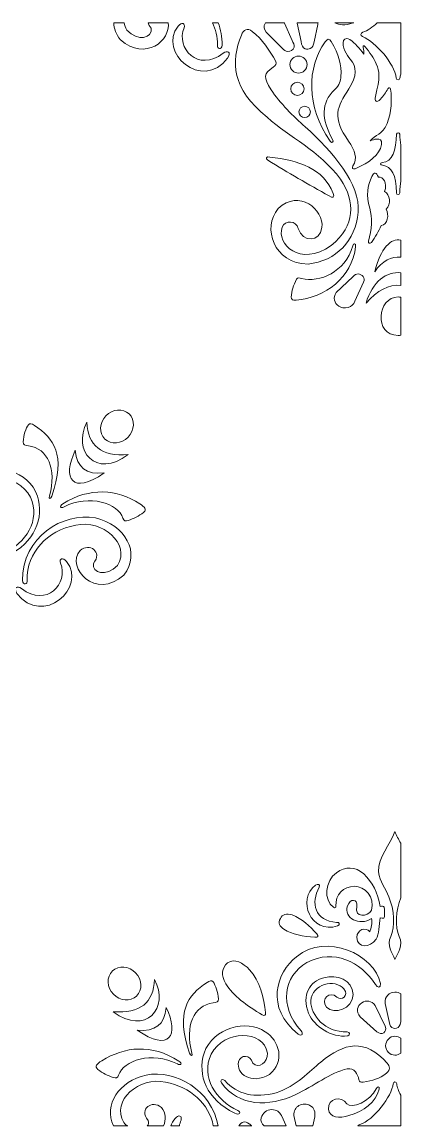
# Model space of a CAD drawing. Header units: centimetres. Extents: x -28.9 to 29, y -13.3 to 13.3.
# Drawn here: x 19.74 to 28.95, y -13.3 to 13.31 of the extents above; entities that cross this region are included whole.
import ezdxf

# ---------------------------------------------------------------- set-up
doc = ezdxf.new("R2010")
doc.units = ezdxf.units.CM
doc.header["$MEASUREMENT"] = 0
doc.layers.add('layer 1', color=7, linetype='Continuous')

msp = doc.modelspace()

# ---------------------------------------------------------------- linework, layer by layer
at = {"layer": 'layer 1', "color": 177, "lineweight": 9}
for centre, major_axis, ratio in [((26.41112, 12.28905), (0, 0.2061), 0.99995148), ((26.38303, 11.70417), (0, 0.1603), 0.99993762), ((26.55915, 11.14704), (0, 0.1374), 0.99992722)]:
    msp.add_ellipse(centre, major_axis=major_axis, ratio=ratio, dxfattribs=at)
for points, knots in [([(23.65277, 13.17773), (23.68645, 13.29102), (23.59329, 13.31401), (23.50768, 13.21709), (23.50768, 13.21709), (22.99601, 12.58684), (24.08892, 11.63202), (24.7017, 12.44565), (24.7017, 12.44565), (24.79304, 12.60149), (24.69468, 12.63821), (24.59191, 12.56175), (24.59191, 12.56175), (23.99057, 12.09852), (23.44101, 12.6819), (23.65277, 13.17773)], [0, 0, 0, 0, 0.2, 0.2, 0.2, 0.2, 0.4, 0.4, 0.4, 0.4, 0.6, 0.6, 0.6, 0.6, 1, 1, 1, 1]), ([(23.26469, 13.29933), (23.34082, 12.87811), (22.71449, 12.35555), (22.12041, 12.88907), (22.12041, 12.88907), (22.00049, 13.01676), (21.9646, 13.16068), (21.95232, 13.29933), (21.95232, 13.29933), (21.95232, 13.29933), (22.2018, 13.29933), (22.2018, 13.29933), (22.2018, 13.29933), (22.21347, 13.23931), (22.23659, 13.17904), (22.2727, 13.11971), (22.2727, 13.11971), (22.52636, 12.83103), (22.89764, 12.92654), (22.85675, 13.16789), (22.85675, 13.16789), (22.8194, 13.21387), (22.79307, 13.25816), (22.78229, 13.29933), (22.78229, 13.29933), (22.78229, 13.29933), (23.26469, 13.29933), (23.26469, 13.29933)], [0, 0, 0, 0, 0.125, 0.125, 0.125, 0.125, 0.25, 0.25, 0.25, 0.25, 0.375, 0.375, 0.375, 0.375, 0.5, 0.5, 0.5, 0.5, 0.625, 0.625, 0.625, 0.625, 0.75, 0.75, 0.75, 0.75, 1, 1, 1, 1]), ([(24.33767, 13.29933), (24.4096, 13.13681), (24.45872, 12.95646), (24.45561, 12.76405), (24.45561, 12.76405), (24.43804, 12.66156), (24.55878, 12.63004), (24.56839, 12.75462), (24.56839, 12.75462), (24.56962, 12.95234), (24.53553, 13.13467), (24.47407, 13.29933), (24.47407, 13.29933), (24.47407, 13.29933), (24.33767, 13.29933), (24.33767, 13.29933)], [0, 0, 0, 0, 0.2, 0.2, 0.2, 0.2, 0.4, 0.4, 0.4, 0.4, 0.6, 0.6, 0.6, 0.6, 1, 1, 1, 1]), ([(25.80161, 12.22916), (25.85733, 12.27232), (25.89261, 12.30327), (25.86631, 12.36103), (25.86631, 12.36103), (25.709, 12.64528), (25.54182, 12.88952), (25.29555, 13.08979), (25.29555, 13.08979), (25.18382, 13.18038), (25.07796, 13.12405), (25.03484, 13.00148), (25.03484, 13.00148), (24.77018, 12.34496), (24.79836, 11.71683), (25.65246, 11.01743), (25.65246, 11.01743), (26.20515, 10.52788), (26.89603, 10.22657), (27.4252, 9.52531), (27.4252, 9.52531), (27.78679, 8.97393), (27.78821, 8.40911), (27.19834, 7.92563), (27.19834, 7.92563), (26.43767, 7.40155), (25.87801, 7.95968), (26.01415, 8.37095), (26.01415, 8.37095), (26.09209, 8.5454), (26.35267, 8.53445), (26.40317, 8.33926), (26.40317, 8.33926), (26.5135, 7.98419), (26.93215, 8.00702), (26.9739, 8.3597), (26.9739, 8.3597), (27.03449, 8.79299), (26.41578, 9.3029), (25.92215, 8.81616), (25.92215, 8.81616), (25.52491, 8.36243), (25.8077, 7.49006), (26.64256, 7.47936), (26.64256, 7.47936), (27.32119, 7.55241), (27.78628, 8.04342), (27.85161, 8.7293), (27.85161, 8.7293), (27.90429, 9.4063), (27.23993, 10.18944), (26.57293, 10.78813), (26.57293, 10.78813), (26.2854, 11.04022), (25.96752, 11.35928), (25.74735, 11.68232), (25.74735, 11.68232), (25.55825, 11.98269), (25.56394, 12.06525), (25.80161, 12.22916)], [0, 0, 0, 0, 0.0625, 0.0625, 0.0625, 0.0625, 0.125, 0.125, 0.125, 0.125, 0.1875, 0.1875, 0.1875, 0.1875, 0.25, 0.25, 0.25, 0.25, 0.3125, 0.3125, 0.3125, 0.3125, 0.375, 0.375, 0.375, 0.375, 0.4375, 0.4375, 0.4375, 0.4375, 0.5, 0.5, 0.5, 0.5, 0.5625, 0.5625, 0.5625, 0.5625, 0.625, 0.625, 0.625, 0.625, 0.6875, 0.6875, 0.6875, 0.6875, 0.75, 0.75, 0.75, 0.75, 0.8125, 0.8125, 0.8125, 0.8125, 0.875, 0.875, 0.875, 0.875, 1, 1, 1, 1]), ([(26.06611, 13.29933), (26.06817, 13.2956), (26.0702, 13.2918), (26.07218, 13.28794), (26.07218, 13.28794), (26.07218, 13.28794), (26.25889, 12.87152), (26.25889, 12.87152), (26.25889, 12.87152), (26.27966, 12.81922), (26.32097, 12.76262), (26.30202, 12.70818), (26.30202, 12.70818), (26.27702, 12.64062), (26.22506, 12.60093), (26.14909, 12.60584), (26.14909, 12.60584), (26.09909, 12.60845), (26.05832, 12.6456), (26.01532, 12.68574), (26.01532, 12.68574), (26.01532, 12.68574), (25.67025, 13.02816), (25.67025, 13.02816), (25.67025, 13.02816), (25.60714, 13.0895), (25.56303, 13.15215), (25.58398, 13.23086), (25.58398, 13.23086), (25.592, 13.25551), (25.60246, 13.27845), (25.61516, 13.29933), (25.61516, 13.29933), (25.61516, 13.29933), (26.06611, 13.29933), (26.06611, 13.29933)], [0, 0, 0, 0, 0.1, 0.1, 0.1, 0.1, 0.2, 0.2, 0.2, 0.2, 0.3, 0.3, 0.3, 0.3, 0.4, 0.4, 0.4, 0.4, 0.5, 0.5, 0.5, 0.5, 0.6, 0.6, 0.6, 0.6, 0.7, 0.7, 0.7, 0.7, 0.8, 0.8, 0.8, 0.8, 1, 1, 1, 1]), ([(26.88264, 13.29933), (26.88153, 13.28607), (26.87955, 13.27264), (26.87676, 13.25911), (26.87676, 13.25911), (26.87676, 13.25911), (26.78525, 12.8375), (26.78525, 12.8375), (26.78525, 12.8375), (26.77293, 12.75197), (26.74459, 12.69589), (26.69566, 12.6759), (26.69566, 12.6759), (26.6546, 12.66026), (26.61335, 12.65525), (26.56989, 12.67027), (26.56989, 12.67027), (26.51248, 12.69261), (26.48732, 12.747), (26.47236, 12.84769), (26.47236, 12.84769), (26.47236, 12.84769), (26.37495, 13.28655), (26.37495, 13.28655), (26.37495, 13.28655), (26.37469, 13.29086), (26.3745, 13.29512), (26.37439, 13.29933), (26.37439, 13.29933), (26.37439, 13.29933), (26.88264, 13.29933), (26.88264, 13.29933)], [0, 0, 0, 0, 0.11111111, 0.11111111, 0.11111111, 0.11111111, 0.22222222, 0.22222222, 0.22222222, 0.22222222, 0.33333333, 0.33333333, 0.33333333, 0.33333333, 0.44444444, 0.44444444, 0.44444444, 0.44444444, 0.55555556, 0.55555556, 0.55555556, 0.55555556, 0.66666667, 0.66666667, 0.66666667, 0.66666667, 0.77777778, 0.77777778, 0.77777778, 0.77777778, 1, 1, 1, 1]), ([(27.74443, 13.29933), (27.73103, 13.29492), (27.71753, 13.29065), (27.70395, 13.28655), (27.70395, 13.28655), (27.54668, 13.23571), (27.38396, 13.2325), (27.28883, 13.29932), (27.28883, 13.29932), (27.28883, 13.29932), (27.74443, 13.29933), (27.74443, 13.29933)], [0, 0, 0, 0, 0.25, 0.25, 0.25, 0.25, 0.5, 0.5, 0.5, 0.5, 1, 1, 1, 1]), ([(28.87714, 12.05468), (28.86833, 12.02414), (28.86186, 11.99436), (28.85794, 11.96546), (28.85794, 11.96546), (28.84827, 11.90551), (28.77771, 11.90551), (28.76804, 11.96546), (28.76804, 11.96546), (28.71973, 12.32149), (28.27994, 12.82245), (27.95292, 12.96716), (27.95292, 12.96716), (27.89672, 12.98586), (27.8998, 13.04884), (27.96223, 13.06949), (27.96223, 13.06949), (28.07547, 13.10462), (28.19699, 13.18997), (28.31061, 13.29932), (28.31061, 13.29932), (28.31061, 13.29932), (28.87714, 13.29935), (28.87714, 13.29935), (28.87714, 13.29935), (28.87714, 13.29935), (28.87714, 12.05468), (28.87714, 12.05468)], [0, 0, 0, 0, 0.125, 0.125, 0.125, 0.125, 0.25, 0.25, 0.25, 0.25, 0.375, 0.375, 0.375, 0.375, 0.5, 0.5, 0.5, 0.5, 0.625, 0.625, 0.625, 0.625, 0.75, 0.75, 0.75, 0.75, 1, 1, 1, 1]), ([(27.20215, 12.84746), (27.14841, 12.92522), (27.10333, 12.91014), (27.05317, 12.83962), (27.05317, 12.83962), (26.61313, 12.22323), (26.58978, 11.27905), (27.17209, 10.44225), (27.17209, 10.44225), (27.21706, 10.38026), (27.26931, 10.41767), (27.23287, 10.48358), (27.23287, 10.48358), (26.96387, 10.98013), (26.94056, 11.3596), (27.28447, 11.687), (27.28447, 11.687), (27.40293, 11.79092), (27.42303, 11.9128), (27.43493, 11.99883), (27.43493, 11.99883), (27.45665, 12.28378), (27.37906, 12.53368), (27.20215, 12.84746)], [0, 0, 0, 0, 0.14285714, 0.14285714, 0.14285714, 0.14285714, 0.28571429, 0.28571429, 0.28571429, 0.28571429, 0.42857143, 0.42857143, 0.42857143, 0.42857143, 0.57142857, 0.57142857, 0.57142857, 0.57142857, 0.71428571, 0.71428571, 0.71428571, 0.71428571, 1, 1, 1, 1]), ([(27.65245, 12.89103), (27.78736, 12.79245), (27.87757, 12.69608), (27.9862, 12.53956), (27.9862, 12.53956), (27.98961, 12.58901), (27.98017, 12.65379), (27.96989, 12.7042), (27.96989, 12.7042), (27.95761, 12.74868), (27.98278, 12.7594), (28.01923, 12.71585), (28.01923, 12.71585), (28.12415, 12.58354), (28.222, 12.45588), (28.28567, 12.30504), (28.28567, 12.30504), (28.36949, 12.11428), (28.38058, 11.9809), (28.26442, 11.5218), (28.26442, 11.5218), (28.23374, 11.407), (28.29844, 11.3561), (28.38707, 11.4545), (28.38707, 11.4545), (28.46427, 11.53494), (28.51285, 11.61597), (28.56871, 11.70705), (28.56871, 11.70705), (28.59306, 11.74565), (28.6252, 11.73811), (28.63092, 11.69533), (28.63092, 11.69533), (28.66751, 11.44186), (28.65052, 11.14921), (28.54859, 10.86552), (28.54859, 10.86552), (28.42567, 10.58537), (28.26492, 10.60432), (28.13868, 10.45012), (28.13868, 10.45012), (28.19023, 10.47081), (28.24177, 10.48708), (28.29333, 10.49464), (28.29333, 10.49464), (28.37162, 10.50348), (28.43265, 10.47097), (28.41513, 10.3655), (28.41513, 10.3655), (28.36249, 10.09753), (28.12523, 9.93583), (27.78087, 9.77805), (27.78087, 9.77805), (27.71057, 9.75748), (27.69161, 9.78734), (27.72401, 9.84694), (27.72401, 9.84694), (27.84539, 10.02533), (27.76648, 10.22467), (27.61999, 10.44032), (27.61999, 10.44032), (27.2029, 11.01933), (27.3427, 11.26648), (27.62414, 11.7052), (27.62414, 11.7052), (27.82823, 12.02176), (27.81906, 12.23374), (27.66057, 12.41671), (27.66057, 12.41671), (27.58083, 12.51275), (27.43544, 12.72115), (27.49883, 12.86938), (27.49883, 12.86938), (27.52814, 12.92889), (27.59268, 12.93121), (27.65245, 12.89103)], [0, 0, 0, 0, 0.05, 0.05, 0.05, 0.05, 0.1, 0.1, 0.1, 0.1, 0.15, 0.15, 0.15, 0.15, 0.2, 0.2, 0.2, 0.2, 0.25, 0.25, 0.25, 0.25, 0.3, 0.3, 0.3, 0.3, 0.35, 0.35, 0.35, 0.35, 0.4, 0.4, 0.4, 0.4, 0.45, 0.45, 0.45, 0.45, 0.5, 0.5, 0.5, 0.5, 0.55, 0.55, 0.55, 0.55, 0.6, 0.6, 0.6, 0.6, 0.65, 0.65, 0.65, 0.65, 0.7, 0.7, 0.7, 0.7, 0.75, 0.75, 0.75, 0.75, 0.8, 0.8, 0.8, 0.8, 0.85, 0.85, 0.85, 0.85, 0.9, 0.9, 0.9, 0.9, 1, 1, 1, 1]), ([(28.87717, 9.4805), (28.8634, 9.4007), (28.85586, 9.3073), (28.85389, 9.19923), (28.85389, 9.19923), (28.85172, 9.13773), (28.77427, 9.13773), (28.7721, 9.19923), (28.7721, 9.19923), (28.76411, 9.63468), (28.66598, 9.83165), (28.43285, 9.86277), (28.43285, 9.86277), (28.37832, 9.8623), (28.37347, 9.92661), (28.43201, 9.92599), (28.43201, 9.92599), (28.68471, 9.93968), (28.75681, 10.22663), (28.77329, 10.61026), (28.77329, 10.61026), (28.78097, 10.65696), (28.84501, 10.65695), (28.8527, 10.61026), (28.8527, 10.61026), (28.85678, 10.51497), (28.86427, 10.4257), (28.87714, 10.34505), (28.87714, 10.34505), (28.87714, 10.34505), (28.87717, 9.4805), (28.87717, 9.4805)], [0, 0, 0, 0, 0.11111111, 0.11111111, 0.11111111, 0.11111111, 0.22222222, 0.22222222, 0.22222222, 0.22222222, 0.33333333, 0.33333333, 0.33333333, 0.33333333, 0.44444444, 0.44444444, 0.44444444, 0.44444444, 0.55555556, 0.55555556, 0.55555556, 0.55555556, 0.66666667, 0.66666667, 0.66666667, 0.66666667, 0.77777778, 0.77777778, 0.77777778, 0.77777778, 1, 1, 1, 1]), ([(27.1507, 9.12193), (27.23296, 9.0738), (27.28965, 9.07768), (27.24919, 9.18182), (27.24919, 9.18182), (27.01799, 9.78056), (26.40794, 9.98415), (25.71926, 10.06047), (25.71926, 10.06047), (25.63546, 10.0803), (25.60163, 10.02174), (25.67221, 9.98371), (25.67221, 9.98371), (26.15635, 9.68479), (26.65089, 9.39981), (27.1507, 9.12193)], [0, 0, 0, 0, 0.2, 0.2, 0.2, 0.2, 0.4, 0.4, 0.4, 0.4, 0.6, 0.6, 0.6, 0.6, 1, 1, 1, 1]), ([(28.33622, 9.5734), (28.45776, 9.59767), (28.55693, 9.43402), (28.48767, 9.22999), (28.48767, 9.22999), (28.61985, 9.15259), (28.65286, 8.92431), (28.52297, 8.80097), (28.52297, 8.80097), (28.60212, 8.67987), (28.56033, 8.42165), (28.40547, 8.40617), (28.40547, 8.40617), (28.33845, 8.26632), (28.26753, 8.12812), (28.16902, 8.00143), (28.16902, 8.00143), (28.13218, 7.95662), (28.08452, 7.98624), (28.09765, 8.02931), (28.09765, 8.02931), (28.18453, 8.31554), (28.19115, 8.60016), (28.12735, 8.82898), (28.12735, 8.82898), (28.03117, 9.13046), (28.0801, 9.38109), (28.18297, 9.59168), (28.18297, 9.59168), (28.23847, 9.70491), (28.28693, 9.70023), (28.33622, 9.5734)], [0, 0, 0, 0, 0.11111111, 0.11111111, 0.11111111, 0.11111111, 0.22222222, 0.22222222, 0.22222222, 0.22222222, 0.33333333, 0.33333333, 0.33333333, 0.33333333, 0.44444444, 0.44444444, 0.44444444, 0.44444444, 0.55555556, 0.55555556, 0.55555556, 0.55555556, 0.66666667, 0.66666667, 0.66666667, 0.66666667, 0.77777778, 0.77777778, 0.77777778, 0.77777778, 1, 1, 1, 1]), ([(27.78825, 7.90573), (27.79562, 7.98378), (27.735, 7.98525), (27.71768, 7.91849), (27.71768, 7.91849), (27.53826, 7.28135), (26.91748, 7.02651), (26.48457, 7.13195), (26.48457, 7.13195), (26.44011, 7.14536), (26.39283, 7.1597), (26.36153, 7.11181), (26.36153, 7.11181), (26.28735, 6.96963), (26.24226, 6.83858), (26.23605, 6.68327), (26.23605, 6.68327), (26.23768, 6.627), (26.26546, 6.5929), (26.35075, 6.6075), (26.35075, 6.6075), (27.05535, 6.6788), (27.70115, 7.14234), (27.78825, 7.90573)], [0, 0, 0, 0, 0.14285714, 0.14285714, 0.14285714, 0.14285714, 0.28571429, 0.28571429, 0.28571429, 0.28571429, 0.42857143, 0.42857143, 0.42857143, 0.42857143, 0.57142857, 0.57142857, 0.57142857, 0.57142857, 0.71428571, 0.71428571, 0.71428571, 0.71428571, 1, 1, 1, 1]), ([(28.87718, 7.64471), (28.65555, 7.67246), (28.42895, 7.55625), (28.24889, 7.29608), (28.24889, 7.29608), (28.3925, 7.86036), (28.63999, 8.1146), (28.87718, 8.05881), (28.87718, 8.05881), (28.87718, 8.05881), (28.87718, 7.64471), (28.87718, 7.64471)], [0, 0, 0, 0, 0.25, 0.25, 0.25, 0.25, 0.5, 0.5, 0.5, 0.5, 1, 1, 1, 1]), ([(27.97817, 7.04037), (28.00202, 7.10123), (27.99823, 7.13652), (27.96931, 7.1797), (27.96931, 7.1797), (27.93764, 7.2153), (27.89897, 7.23837), (27.849, 7.24119), (27.849, 7.24119), (27.80687, 7.23957), (27.77094, 7.22394), (27.72206, 7.17215), (27.72206, 7.17215), (27.72206, 7.17215), (27.31643, 6.79121), (27.31643, 6.79121), (27.31643, 6.79121), (27.27477, 6.73118), (27.26605, 6.67067), (27.2778, 6.60668), (27.2778, 6.60668), (27.30239, 6.50766), (27.42663, 6.38923), (27.60495, 6.43156), (27.60495, 6.43156), (27.68854, 6.45619), (27.74261, 6.50612), (27.77159, 6.58157), (27.77159, 6.58157), (27.77159, 6.58157), (27.97817, 7.04037), (27.97817, 7.04037)], [0, 0, 0, 0, 0.11111111, 0.11111111, 0.11111111, 0.11111111, 0.22222222, 0.22222222, 0.22222222, 0.22222222, 0.33333333, 0.33333333, 0.33333333, 0.33333333, 0.44444444, 0.44444444, 0.44444444, 0.44444444, 0.55555556, 0.55555556, 0.55555556, 0.55555556, 0.66666667, 0.66666667, 0.66666667, 0.66666667, 0.77777778, 0.77777778, 0.77777778, 0.77777778, 1, 1, 1, 1]), ([(28.87718, 6.9667), (28.87718, 6.9667), (28.87718, 7.27134), (28.87718, 7.27134), (28.87718, 7.27134), (28.53988, 7.30693), (28.18888, 7.06157), (28.04037, 6.53525), (28.04037, 6.53525), (28.30305, 6.84817), (28.59116, 6.99199), (28.87718, 6.9667)], [0, 0, 0, 0, 0.25, 0.25, 0.25, 0.25, 0.5, 0.5, 0.5, 0.5, 1, 1, 1, 1]), ([(28.87718, 5.76325), (28.85676, 5.76074), (28.83535, 5.75944), (28.81298, 5.75942), (28.81298, 5.75942), (28.2104, 5.75996), (28.31757, 6.68737), (28.813, 6.68584), (28.813, 6.68584), (28.83518, 6.68632), (28.85656, 6.68489), (28.87715, 6.68175), (28.87715, 6.68175), (28.87715, 6.68175), (28.87718, 5.76325), (28.87718, 5.76325)], [0, 0, 0, 0, 0.2, 0.2, 0.2, 0.2, 0.4, 0.4, 0.4, 0.4, 0.6, 0.6, 0.6, 0.6, 1, 1, 1, 1]), ([(22.32256, 3.86678), (22.17469, 4.00871), (21.92485, 3.98836), (21.76453, 3.82131), (21.76453, 3.82131), (21.60421, 3.65427), (21.59412, 3.4038), (21.74199, 3.26186), (21.74199, 3.26186), (21.88986, 3.11993), (22.1397, 3.14029), (22.30002, 3.30734), (22.30002, 3.30734), (22.46035, 3.47438), (22.47044, 3.72485), (22.32256, 3.86678)], [0, 0, 0, 0, 0.2, 0.2, 0.2, 0.2, 0.4, 0.4, 0.4, 0.4, 0.6, 0.6, 0.6, 0.6, 1, 1, 1, 1]), ([(19.89586, 3.0972), (19.81278, 3.11206), (19.76381, 3.11374), (19.76842, 3.19757), (19.76842, 3.19757), (19.78077, 3.34367), (19.82963, 3.52538), (19.89586, 3.60494), (19.89586, 3.60494), (19.92451, 3.64405), (19.98152, 3.63205), (20.03994, 3.59041), (20.03994, 3.59041), (20.51433, 3.27896), (20.79976, 2.88689), (20.46296, 1.88432), (20.46296, 1.88432), (20.43793, 1.81976), (20.3799, 1.80259), (20.405, 1.88818), (20.405, 1.88818), (20.57853, 2.54029), (20.36865, 3.03345), (19.89586, 3.0972)], [0, 0, 0, 0, 0.14285714, 0.14285714, 0.14285714, 0.14285714, 0.28571429, 0.28571429, 0.28571429, 0.28571429, 0.42857143, 0.42857143, 0.42857143, 0.42857143, 0.57142857, 0.57142857, 0.57142857, 0.57142857, 0.71428571, 0.71428571, 0.71428571, 0.71428571, 1, 1, 1, 1]), ([(21.30729, 3.66417), (20.94492, 2.98017), (21.51609, 2.29408), (22.30518, 2.8845), (22.30518, 2.8845), (21.65204, 2.83443), (21.32985, 3.10527), (21.30729, 3.66417)], [0, 0, 0, 0, 0.33333333, 0.33333333, 0.33333333, 0.33333333, 1, 1, 1, 1]), ([(21.0249, 2.98883), (20.70588, 2.3162), (20.94853, 1.89935), (21.72336, 2.44303), (21.72336, 2.44303), (21.29764, 2.39451), (21.06089, 2.57064), (21.0249, 2.98883)], [0, 0, 0, 0, 0.33333333, 0.33333333, 0.33333333, 0.33333333, 1, 1, 1, 1]), ([(18.93801, 1.64242), (18.99355, 1.86266), (19.23792, 1.85089), (19.27908, 1.6777), (19.27908, 1.6777), (19.35064, 1.38792), (18.97755, 1.11415), (18.53422, 1.3719), (18.53422, 1.3719), (18.14355, 1.68416), (18.30239, 2.19644), (18.63615, 2.40299), (18.63615, 2.40299), (19.09162, 2.70322), (19.89513, 2.50523), (20.11411, 1.88549), (20.11411, 1.88549), (20.27625, 1.35248), (20.05545, 0.77511), (19.37335, 0.43553), (19.37335, 0.43553), (19.25242, 0.37518), (19.21422, 0.46574), (19.29592, 0.50146), (19.29592, 0.50146), (19.83119, 0.75012), (20.19658, 1.30444), (19.94554, 1.85804), (19.94554, 1.85804), (19.63028, 2.46036), (18.67696, 2.45743), (18.58518, 1.88745), (18.58518, 1.88745), (18.56558, 1.64763), (18.8008, 1.50715), (18.93801, 1.64242)], [0, 0, 0, 0, 0.1, 0.1, 0.1, 0.1, 0.2, 0.2, 0.2, 0.2, 0.3, 0.3, 0.3, 0.3, 0.4, 0.4, 0.4, 0.4, 0.5, 0.5, 0.5, 0.5, 0.6, 0.6, 0.6, 0.6, 0.7, 0.7, 0.7, 0.7, 0.8, 0.8, 0.8, 0.8, 1, 1, 1, 1]), ([(22.30351, 1.29848), (22.23546, 1.27643), (22.19629, 1.28699), (22.17608, 1.35161), (22.17608, 1.35161), (22.06592, 1.71019), (21.36479, 1.94163), (20.75607, 1.62638), (20.75607, 1.62638), (20.66993, 1.58224), (20.62839, 1.63721), (20.72325, 1.69543), (20.72325, 1.69543), (21.37886, 2.11445), (22.0272, 2.04595), (22.58215, 1.70177), (22.58215, 1.70177), (22.70051, 1.61815), (22.76405, 1.57502), (22.67411, 1.48952), (22.67411, 1.48952), (22.55864, 1.40417), (22.43462, 1.3418), (22.30351, 1.29848)], [0, 0, 0, 0, 0.14285714, 0.14285714, 0.14285714, 0.14285714, 0.28571429, 0.28571429, 0.28571429, 0.28571429, 0.42857143, 0.42857143, 0.42857143, 0.42857143, 0.57142857, 0.57142857, 0.57142857, 0.57142857, 0.71428571, 0.71428571, 0.71428571, 0.71428571, 1, 1, 1, 1]), ([(21.46436, 0.26136), (21.69573, 0.54605), (21.36308, 0.76646), (21.14282, 0.57427), (21.14282, 0.57427), (20.78857, 0.15542), (21.51607, -0.63232), (22.20071, -0.01746), (22.20071, -0.01746), (22.61699, 0.51923), (22.22825, 1.19317), (21.51282, 1.35752), (21.51282, 1.35752), (20.72616, 1.5075), (19.74613, 0.89263), (19.75273, -0.15191), (19.75273, -0.15191), (19.76233, -0.27649), (19.88308, -0.24498), (19.86551, -0.14248), (19.86551, -0.14248), (19.85464, 0.52724), (20.33731, 1.05084), (21.04255, 1.18479), (21.04255, 1.18479), (21.67418, 1.33187), (22.36685, 0.73632), (22.04842, 0.21318), (22.04842, 0.21318), (21.77302, -0.06955), (21.42347, 0.02002), (21.46436, 0.26136)], [0, 0, 0, 0, 0.11111111, 0.11111111, 0.11111111, 0.11111111, 0.22222222, 0.22222222, 0.22222222, 0.22222222, 0.33333333, 0.33333333, 0.33333333, 0.33333333, 0.44444444, 0.44444444, 0.44444444, 0.44444444, 0.55555556, 0.55555556, 0.55555556, 0.55555556, 0.66666667, 0.66666667, 0.66666667, 0.66666667, 0.77777778, 0.77777778, 0.77777778, 0.77777778, 1, 1, 1, 1]), ([(20.66835, 0.2712), (20.63467, 0.38449), (20.72783, 0.40748), (20.81344, 0.31056), (20.81344, 0.31056), (21.32511, -0.31969), (20.2322, -1.2745), (19.61941, -0.46088), (19.61941, -0.46088), (19.52807, -0.30504), (19.62644, -0.26832), (19.72921, -0.34478), (19.72921, -0.34478), (20.33055, -0.80801), (20.88011, -0.22463), (20.66835, 0.2712)], [0, 0, 0, 0, 0.2, 0.2, 0.2, 0.2, 0.4, 0.4, 0.4, 0.4, 0.6, 0.6, 0.6, 0.6, 1, 1, 1, 1]), ([(28.87717, -7.79877), (28.75157, -8.09723), (28.73796, -8.5053), (28.83525, -8.73286), (28.83525, -8.73286), (28.95354, -8.94778), (28.79975, -9.11697), (28.73738, -9.28758), (28.73738, -9.28758), (28.67501, -9.11697), (28.52122, -8.94778), (28.63951, -8.73286), (28.63951, -8.73286), (28.73901, -8.50012), (28.7225, -8.07857), (28.58883, -7.77857), (28.58883, -7.77857), (28.51776, -7.5669), (28.36236, -7.41526), (28.33736, -7.17211), (28.33736, -7.17211), (28.33025, -6.81033), (28.61575, -6.52872), (28.73738, -6.20332), (28.73738, -6.20332), (28.7735, -6.29997), (28.82409, -6.39278), (28.87717, -6.48495), (28.87717, -6.48495), (28.87717, -7.79021), (28.87717, -7.79877), (28.87717, -7.79877)], [0, 0, 0, 0, 0.11111111, 0.11111111, 0.11111111, 0.11111111, 0.22222222, 0.22222222, 0.22222222, 0.22222222, 0.33333333, 0.33333333, 0.33333333, 0.33333333, 0.44444444, 0.44444444, 0.44444444, 0.44444444, 0.55555556, 0.55555556, 0.55555556, 0.55555556, 0.66666667, 0.66666667, 0.66666667, 0.66666667, 0.77777778, 0.77777778, 0.77777778, 0.77777778, 1, 1, 1, 1]), ([(27.31435, -7.99769), (27.31807, -8.0377), (27.28709, -8.04779), (27.25725, -8.02895), (27.25725, -8.02895), (27.0064, -7.85238), (27.04484, -7.39579), (27.32844, -7.19438), (27.32844, -7.19438), (27.5362, -7.03788), (27.77724, -7.04278), (27.98698, -7.22476), (27.98698, -7.22476), (28.18617, -7.41717), (28.3333, -7.68028), (28.37865, -8.00911), (28.37865, -8.00911), (28.41791, -7.98787), (28.46516, -7.99623), (28.47376, -8.02796), (28.47376, -8.02796), (28.48814, -8.09818), (28.48993, -8.17948), (28.48265, -8.25526), (28.48265, -8.25526), (28.47845, -8.28807), (28.46056, -8.2979), (28.42724, -8.29264), (28.42724, -8.29264), (28.42724, -8.29264), (28.37837, -8.27943), (28.37837, -8.27943), (28.37837, -8.27943), (28.353, -8.44553), (28.35459, -8.69331), (28.28217, -8.79448), (28.28217, -8.79448), (28.13936, -9.01082), (27.82969, -9.01617), (27.81839, -8.75756), (27.81839, -8.75756), (27.82001, -8.55357), (28.03243, -8.50129), (28.12777, -8.61933), (28.12777, -8.61933), (28.16847, -8.53205), (28.18716, -8.40603), (28.1719, -8.2974), (28.1719, -8.2974), (27.88563, -8.49434), (27.49221, -8.28892), (27.59352, -7.99392), (27.59352, -7.99392), (27.65429, -7.80684), (27.84251, -7.82213), (27.81603, -8.00632), (27.81603, -8.00632), (27.74528, -8.30045), (28.08648, -8.25388), (28.16894, -8.10176), (28.16894, -8.10176), (28.26435, -7.78527), (28.00102, -7.51402), (27.75595, -7.52284), (27.75595, -7.52284), (27.49848, -7.53112), (27.29208, -7.7152), (27.31435, -7.99769)], [0, 0, 0, 0, 0.05555556, 0.05555556, 0.05555556, 0.05555556, 0.11111111, 0.11111111, 0.11111111, 0.11111111, 0.16666667, 0.16666667, 0.16666667, 0.16666667, 0.22222222, 0.22222222, 0.22222222, 0.22222222, 0.27777778, 0.27777778, 0.27777778, 0.27777778, 0.33333333, 0.33333333, 0.33333333, 0.33333333, 0.38888889, 0.38888889, 0.38888889, 0.38888889, 0.44444444, 0.44444444, 0.44444444, 0.44444444, 0.5, 0.5, 0.5, 0.5, 0.55555556, 0.55555556, 0.55555556, 0.55555556, 0.61111111, 0.61111111, 0.61111111, 0.61111111, 0.66666667, 0.66666667, 0.66666667, 0.66666667, 0.72222222, 0.72222222, 0.72222222, 0.72222222, 0.77777778, 0.77777778, 0.77777778, 0.77777778, 0.83333333, 0.83333333, 0.83333333, 0.83333333, 0.88888889, 0.88888889, 0.88888889, 0.88888889, 1, 1, 1, 1]), ([(26.91169, -7.54679), (26.93439, -7.48316), (26.88146, -7.45495), (26.82199, -7.49168), (26.82199, -7.49168), (26.36493, -7.84552), (26.70249, -8.68164), (27.35392, -8.47935), (27.35392, -8.47935), (27.4209, -8.44602), (27.40094, -8.38613), (27.32941, -8.39214), (27.32941, -8.39214), (26.8074, -8.36185), (26.69425, -7.91534), (26.91169, -7.54679)], [0, 0, 0, 0, 0.2, 0.2, 0.2, 0.2, 0.4, 0.4, 0.4, 0.4, 0.6, 0.6, 0.6, 0.6, 1, 1, 1, 1]), ([(26.85548, -8.67203), (26.89483, -8.72082), (26.88346, -8.75327), (26.80744, -8.74878), (26.80744, -8.74878), (26.5254, -8.73548), (26.25837, -8.68415), (26.05931, -8.55636), (26.05931, -8.55636), (25.94989, -8.49048), (25.91553, -8.40709), (25.97304, -8.29855), (25.97304, -8.29855), (26.02681, -8.20147), (26.11669, -8.16408), (26.25929, -8.21393), (26.25929, -8.21393), (26.49246, -8.30764), (26.68638, -8.48027), (26.85548, -8.67203)], [0, 0, 0, 0, 0.16666667, 0.16666667, 0.16666667, 0.16666667, 0.33333333, 0.33333333, 0.33333333, 0.33333333, 0.5, 0.5, 0.5, 0.5, 0.66666667, 0.66666667, 0.66666667, 0.66666667, 1, 1, 1, 1]), ([(28.26441, -9.88657), (28.31548, -9.97646), (28.40429, -9.97514), (28.38969, -9.86713), (28.38969, -9.86713), (28.23673, -9.16639), (27.08637, -8.63025), (26.36258, -9.21917), (26.36258, -9.21917), (25.87348, -9.59691), (25.60104, -10.45685), (26.40223, -11.08814), (26.40223, -11.08814), (26.49118, -11.1422), (26.537, -11.07785), (26.47496, -11.00649), (26.47496, -11.00649), (25.92581, -10.40157), (26.04944, -9.69176), (26.6145, -9.35627), (26.6145, -9.35627), (27.26731, -9.01844), (27.91355, -9.34741), (28.26441, -9.88657)], [0, 0, 0, 0, 0.14285714, 0.14285714, 0.14285714, 0.14285714, 0.28571429, 0.28571429, 0.28571429, 0.28571429, 0.42857143, 0.42857143, 0.42857143, 0.42857143, 0.57142857, 0.57142857, 0.57142857, 0.57142857, 0.71428571, 0.71428571, 0.71428571, 0.71428571, 1, 1, 1, 1]), ([(25.61343, -10.56467), (25.61955, -10.63877), (25.58975, -10.65458), (25.53646, -10.6195), (25.53646, -10.6195), (25.16496, -10.40482), (24.83283, -10.15995), (24.65671, -9.87112), (24.65671, -9.87112), (24.54252, -9.66435), (24.54948, -9.49129), (24.7006, -9.36519), (24.7006, -9.36519), (24.87474, -9.25593), (25.06532, -9.35664), (25.23193, -9.54034), (25.23193, -9.54034), (25.48015, -9.797), (25.58053, -10.2234), (25.61343, -10.56467)], [0, 0, 0, 0, 0.16666667, 0.16666667, 0.16666667, 0.16666667, 0.33333333, 0.33333333, 0.33333333, 0.33333333, 0.5, 0.5, 0.5, 0.5, 0.66666667, 0.66666667, 0.66666667, 0.66666667, 1, 1, 1, 1]), ([(21.92294, -9.56387), (22.07079, -9.42195), (22.32069, -9.44232), (22.48097, -9.60933), (22.48097, -9.60933), (22.64128, -9.77636), (22.65136, -10.02688), (22.50353, -10.16878), (22.50353, -10.16878), (22.35568, -10.31069), (22.10578, -10.29033), (21.94548, -10.12331), (21.94548, -10.12331), (21.78519, -9.95629), (21.7751, -9.70577), (21.92294, -9.56387)], [0, 0, 0, 0, 0.2, 0.2, 0.2, 0.2, 0.4, 0.4, 0.4, 0.4, 0.6, 0.6, 0.6, 0.6, 1, 1, 1, 1]), ([(22.93821, -9.76647), (23.30058, -10.45047), (22.72942, -11.13656), (21.94031, -10.54615), (21.94031, -10.54615), (22.59346, -10.59622), (22.91565, -10.32537), (22.93821, -9.76647)], [0, 0, 0, 0, 0.33333333, 0.33333333, 0.33333333, 0.33333333, 1, 1, 1, 1]), ([(24.34964, -10.33344), (24.43272, -10.31858), (24.4817, -10.3169), (24.47708, -10.23308), (24.47708, -10.23308), (24.46473, -10.08697), (24.41588, -9.90526), (24.34964, -9.8257), (24.34964, -9.8257), (24.32099, -9.7866), (24.26398, -9.79859), (24.20557, -9.84023), (24.20557, -9.84023), (23.73118, -10.15169), (23.44574, -10.54376), (23.78255, -11.54632), (23.78255, -11.54632), (23.80757, -11.61088), (23.86561, -11.62806), (23.8405, -11.54247), (23.8405, -11.54247), (23.66697, -10.89035), (23.87686, -10.39719), (24.34964, -10.33344)], [0, 0, 0, 0, 0.14285714, 0.14285714, 0.14285714, 0.14285714, 0.28571429, 0.28571429, 0.28571429, 0.28571429, 0.42857143, 0.42857143, 0.42857143, 0.42857143, 0.57142857, 0.57142857, 0.57142857, 0.57142857, 0.71428571, 0.71428571, 0.71428571, 0.71428571, 1, 1, 1, 1]), ([(27.3368, -10.19662), (27.17138, -10.02815), (26.93151, -10.24046), (27.08849, -10.4358), (27.08849, -10.4358), (27.27028, -10.62635), (27.72065, -10.48651), (27.73026, -10.12986), (27.73026, -10.12986), (27.71448, -9.77737), (27.33114, -9.63615), (27.0246, -9.7261), (27.0246, -9.7261), (26.67159, -9.81956), (26.48702, -10.14015), (26.65218, -10.58464), (26.65218, -10.58464), (26.78937, -10.90005), (27.19727, -11.17675), (27.59815, -11.12838), (27.59815, -11.12838), (27.66113, -11.11476), (27.64657, -11.02849), (27.58726, -11.03177), (27.58726, -11.03177), (27.04549, -11.04913), (26.70418, -10.63403), (26.70706, -10.28669), (26.70706, -10.28669), (26.72182, -9.87543), (27.30336, -9.74362), (27.50737, -9.99712), (27.50737, -9.99712), (27.63604, -10.161), (27.44407, -10.28627), (27.3368, -10.19662)], [0, 0, 0, 0, 0.1, 0.1, 0.1, 0.1, 0.2, 0.2, 0.2, 0.2, 0.3, 0.3, 0.3, 0.3, 0.4, 0.4, 0.4, 0.4, 0.5, 0.5, 0.5, 0.5, 0.6, 0.6, 0.6, 0.6, 0.7, 0.7, 0.7, 0.7, 0.8, 0.8, 0.8, 0.8, 1, 1, 1, 1]), ([(28.87717, -10.78304), (28.87717, -10.78304), (28.87718, -10.11639), (28.87718, -10.11639), (28.87718, -10.11639), (28.83631, -10.08935), (28.78692, -10.07555), (28.73737, -10.07501), (28.73737, -10.07501), (28.60777, -10.07645), (28.47935, -10.16851), (28.50127, -10.35115), (28.50127, -10.35115), (28.50127, -10.35115), (28.61327, -10.85337), (28.61327, -10.85337), (28.61327, -10.85337), (28.63138, -10.91705), (28.68406, -10.94949), (28.73739, -10.95069), (28.73739, -10.95069), (28.79071, -10.94949), (28.84338, -10.91705), (28.8615, -10.85337), (28.8615, -10.85337), (28.8615, -10.85337), (28.87717, -10.78304), (28.87717, -10.78304)], [0, 0, 0, 0, 0.125, 0.125, 0.125, 0.125, 0.25, 0.25, 0.25, 0.25, 0.375, 0.375, 0.375, 0.375, 0.5, 0.5, 0.5, 0.5, 0.625, 0.625, 0.625, 0.625, 0.75, 0.75, 0.75, 0.75, 1, 1, 1, 1]), ([(27.9395, -10.32881), (27.82097, -10.40824), (27.79304, -10.53735), (27.89493, -10.66697), (27.89493, -10.66697), (27.89493, -10.66697), (28.30165, -11.03107), (28.30165, -11.03107), (28.30165, -11.03107), (28.41082, -11.1263), (28.5663, -11.03904), (28.49849, -10.8962), (28.49849, -10.8962), (28.49849, -10.8962), (28.25649, -10.39243), (28.25649, -10.39243), (28.25649, -10.39243), (28.17793, -10.28584), (28.04009, -10.25972), (27.9395, -10.32881)], [0, 0, 0, 0, 0.16666667, 0.16666667, 0.16666667, 0.16666667, 0.33333333, 0.33333333, 0.33333333, 0.33333333, 0.5, 0.5, 0.5, 0.5, 0.66666667, 0.66666667, 0.66666667, 0.66666667, 1, 1, 1, 1]), ([(23.2206, -10.44181), (23.53962, -11.11445), (23.29697, -11.53129), (22.52215, -10.98761), (22.52215, -10.98761), (22.94786, -11.03613), (23.18461, -10.86), (23.2206, -10.44181)], [0, 0, 0, 0, 0.33333333, 0.33333333, 0.33333333, 0.33333333, 1, 1, 1, 1]), ([(25.30749, -11.78823), (25.25196, -11.56799), (25.00758, -11.57975), (24.96642, -11.75295), (24.96642, -11.75295), (24.89486, -12.04273), (25.26795, -12.31649), (25.71129, -12.05874), (25.71129, -12.05874), (26.10196, -11.74648), (25.94312, -11.2342), (25.60936, -11.02766), (25.60936, -11.02766), (25.15388, -10.72742), (24.35038, -10.92541), (24.13139, -11.54516), (24.13139, -11.54516), (23.96926, -12.07815), (24.19006, -12.65553), (24.87216, -12.99512), (24.87216, -12.99512), (24.99308, -13.05547), (25.03129, -12.9649), (24.94958, -12.92918), (24.94958, -12.92918), (24.41431, -12.68052), (24.04892, -12.1262), (24.29996, -11.57261), (24.29996, -11.57261), (24.61523, -10.97029), (25.56854, -10.97322), (25.66032, -11.5432), (25.66032, -11.5432), (25.67992, -11.78302), (25.44471, -11.92349), (25.30749, -11.78823)], [0, 0, 0, 0, 0.1, 0.1, 0.1, 0.1, 0.2, 0.2, 0.2, 0.2, 0.3, 0.3, 0.3, 0.3, 0.4, 0.4, 0.4, 0.4, 0.5, 0.5, 0.5, 0.5, 0.6, 0.6, 0.6, 0.6, 0.7, 0.7, 0.7, 0.7, 0.8, 0.8, 0.8, 0.8, 1, 1, 1, 1]), ([(28.87718, -11.54457), (28.87718, -11.54457), (28.87718, -11.18668), (28.87718, -11.18668), (28.87718, -11.18668), (28.83877, -11.15596), (28.79023, -11.13735), (28.73739, -11.13666), (28.73739, -11.13666), (28.61236, -11.13831), (28.51147, -11.24024), (28.51147, -11.36564), (28.51147, -11.36564), (28.51147, -11.49104), (28.61237, -11.59296), (28.73739, -11.59462), (28.73739, -11.59462), (28.79023, -11.59393), (28.83876, -11.57529), (28.87718, -11.54457)], [0, 0, 0, 0, 0.16666667, 0.16666667, 0.16666667, 0.16666667, 0.33333333, 0.33333333, 0.33333333, 0.33333333, 0.5, 0.5, 0.5, 0.5, 0.66666667, 0.66666667, 0.66666667, 0.66666667, 1, 1, 1, 1]), ([(21.942, -12.13217), (22.01004, -12.15421), (22.04922, -12.14366), (22.06943, -12.07903), (22.06943, -12.07903), (22.17959, -11.72045), (22.88071, -11.48902), (23.48944, -11.80426), (23.48944, -11.80426), (23.57558, -11.84841), (23.61711, -11.79343), (23.52225, -11.7352), (23.52225, -11.7352), (22.86664, -11.3162), (22.21831, -11.38469), (21.66335, -11.72887), (21.66335, -11.72887), (21.545, -11.81249), (21.48146, -11.85562), (21.57139, -11.94113), (21.57139, -11.94113), (21.68686, -12.02647), (21.81089, -12.08884), (21.942, -12.13217)], [0, 0, 0, 0, 0.14285714, 0.14285714, 0.14285714, 0.14285714, 0.28571429, 0.28571429, 0.28571429, 0.28571429, 0.42857143, 0.42857143, 0.42857143, 0.42857143, 0.57142857, 0.57142857, 0.57142857, 0.57142857, 0.71428571, 0.71428571, 0.71428571, 0.71428571, 1, 1, 1, 1]), ([(24.63363, -12.20786), (24.56975, -12.15135), (24.50666, -12.2025), (24.55079, -12.26444), (24.55079, -12.26444), (24.97191, -12.8293), (25.68285, -12.85633), (26.34639, -12.54096), (26.34639, -12.54096), (26.76324, -12.34494), (27.17814, -12.01489), (27.58718, -11.92331), (27.58718, -11.92331), (27.75991, -11.89511), (27.83839, -12.04829), (27.86911, -12.18867), (27.86911, -12.18867), (27.87961, -12.23492), (27.91128, -12.24811), (27.96911, -12.24082), (27.96911, -12.24082), (28.21058, -12.21388), (28.34624, -12.1577), (28.53393, -12.02944), (28.53393, -12.02944), (28.62736, -11.94512), (28.62026, -11.86949), (28.5496, -11.7843), (28.5496, -11.7843), (28.01422, -11.18489), (27.51684, -11.2937), (26.95012, -11.76078), (26.95012, -11.76078), (26.66616, -11.97943), (26.36988, -12.34092), (25.86807, -12.50162), (25.86807, -12.50162), (25.35253, -12.63679), (24.94007, -12.54313), (24.63363, -12.20786)], [0, 0, 0, 0, 0.09090909, 0.09090909, 0.09090909, 0.09090909, 0.18181818, 0.18181818, 0.18181818, 0.18181818, 0.27272727, 0.27272727, 0.27272727, 0.27272727, 0.36363636, 0.36363636, 0.36363636, 0.36363636, 0.45454545, 0.45454545, 0.45454545, 0.45454545, 0.54545455, 0.54545455, 0.54545455, 0.54545455, 0.63636364, 0.63636364, 0.63636364, 0.63636364, 0.72727273, 0.72727273, 0.72727273, 0.72727273, 0.81818182, 0.81818182, 0.81818182, 0.81818182, 1, 1, 1, 1]), ([(21.95133, -13.29978), (21.70142, -12.79383), (22.08188, -12.22261), (22.73269, -12.07312), (22.73269, -12.07312), (23.44542, -11.93724), (24.3169, -12.42922), (24.46947, -13.29977), (24.46947, -13.29977), (24.46947, -13.29977), (24.35601, -13.29977), (24.35601, -13.29977), (24.35601, -13.29977), (24.25061, -12.76377), (23.80895, -12.36094), (23.20295, -12.24585), (23.20295, -12.24585), (22.57133, -12.09877), (21.87866, -12.69432), (22.19709, -13.21747), (22.19709, -13.21747), (22.23858, -13.26661), (22.26093, -13.28267), (22.2932, -13.29978), (22.2932, -13.29978), (22.2932, -13.29978), (21.95133, -13.29978), (21.95133, -13.29978)], [0, 0, 0, 0, 0.125, 0.125, 0.125, 0.125, 0.25, 0.25, 0.25, 0.25, 0.375, 0.375, 0.375, 0.375, 0.5, 0.5, 0.5, 0.5, 0.625, 0.625, 0.625, 0.625, 0.75, 0.75, 0.75, 0.75, 1, 1, 1, 1]), ([(27.84365, -13.29977), (27.84365, -13.29977), (28.87711, -13.29968), (28.87711, -13.29968), (28.87711, -13.29968), (28.87711, -13.29968), (28.87717, -12.55702), (28.87717, -12.55702), (28.87717, -12.55702), (28.82444, -12.45673), (28.7892, -12.3622), (28.77925, -12.28608), (28.77925, -12.28608), (28.7678, -12.22063), (28.70697, -12.22062), (28.6955, -12.28608), (28.6955, -12.28608), (28.65667, -12.58308), (28.23296, -13.16021), (27.88661, -13.26768), (27.88661, -13.26768), (27.86553, -13.27466), (27.85119, -13.28647), (27.84365, -13.29977)], [0, 0, 0, 0, 0.14285714, 0.14285714, 0.14285714, 0.14285714, 0.28571429, 0.28571429, 0.28571429, 0.28571429, 0.42857143, 0.42857143, 0.42857143, 0.42857143, 0.57142857, 0.57142857, 0.57142857, 0.57142857, 0.71428571, 0.71428571, 0.71428571, 0.71428571, 1, 1, 1, 1]), ([(27.57487, -12.76388), (27.44784, -12.56013), (27.11795, -12.63386), (27.13177, -12.8977), (27.13177, -12.8977), (27.15643, -13.09739), (27.3982, -13.12502), (27.62834, -13.05062), (27.62834, -13.05062), (27.9787, -12.94475), (28.27516, -12.73577), (28.35946, -12.41197), (28.35946, -12.41197), (28.3726, -12.33663), (28.3064, -12.34423), (28.28367, -12.40875), (28.28367, -12.40875), (28.15216, -12.70062), (27.67885, -12.90312), (27.57487, -12.76388)], [0, 0, 0, 0, 0.16666667, 0.16666667, 0.16666667, 0.16666667, 0.33333333, 0.33333333, 0.33333333, 0.33333333, 0.5, 0.5, 0.5, 0.5, 0.66666667, 0.66666667, 0.66666667, 0.66666667, 1, 1, 1, 1]), ([(22.75919, -13.29978), (22.79186, -13.26343), (22.81052, -13.22024), (22.78114, -13.16928), (22.78114, -13.16928), (22.54978, -12.88459), (22.88242, -12.66419), (23.10268, -12.85637), (23.10268, -12.85637), (23.21257, -12.9863), (23.21835, -13.15173), (23.15363, -13.29978), (23.15363, -13.29978), (23.05166, -13.29978), (22.92258, -13.29978), (22.75919, -13.29978)], [0, 0, 0, 0, 0.2, 0.2, 0.2, 0.2, 0.4, 0.4, 0.4, 0.4, 0.6, 0.6, 0.6, 0.6, 1, 1, 1, 1]), ([(26.35463, -13.29978), (26.35463, -13.29978), (26.75302, -13.29978), (26.75302, -13.29978), (26.75302, -13.29978), (26.75302, -13.29978), (26.80114, -13.07806), (26.80114, -13.07806), (26.80114, -13.07806), (26.82378, -12.96864), (26.7926, -12.86651), (26.68745, -12.80363), (26.68745, -12.80363), (26.61624, -12.76721), (26.50976, -12.75903), (26.42087, -12.80755), (26.42087, -12.80755), (26.33692, -12.85742), (26.2925, -12.93746), (26.29934, -13.05062), (26.29934, -13.05062), (26.29934, -13.05062), (26.35463, -13.29978), (26.35463, -13.29978)], [0, 0, 0, 0, 0.14285714, 0.14285714, 0.14285714, 0.14285714, 0.28571429, 0.28571429, 0.28571429, 0.28571429, 0.42857143, 0.42857143, 0.42857143, 0.42857143, 0.57142857, 0.57142857, 0.57142857, 0.57142857, 0.71428571, 0.71428571, 0.71428571, 0.71428571, 1, 1, 1, 1]), ([(23.33026, -13.29977), (23.33026, -13.29977), (23.53716, -13.29978), (23.53716, -13.29978), (23.53716, -13.29978), (23.54422, -13.25285), (23.55738, -13.20576), (23.57716, -13.15944), (23.57716, -13.15944), (23.61084, -13.04616), (23.51768, -13.02317), (23.43206, -13.12007), (23.43206, -13.12007), (23.38521, -13.17779), (23.35181, -13.23822), (23.33026, -13.29977)], [0, 0, 0, 0, 0.2, 0.2, 0.2, 0.2, 0.4, 0.4, 0.4, 0.4, 0.6, 0.6, 0.6, 0.6, 1, 1, 1, 1]), ([(25.58529, -13.29978), (25.79536, -13.29978), (25.96763, -13.29977), (26.10889, -13.29977), (26.10889, -13.29977), (26.10889, -13.29977), (25.99657, -13.04923), (25.99657, -13.04923), (25.99657, -13.04923), (25.94994, -12.95832), (25.88247, -12.90746), (25.76914, -12.90607), (25.76914, -12.90607), (25.64122, -12.90969), (25.54678, -12.98825), (25.50837, -13.10631), (25.50837, -13.10631), (25.48847, -13.18107), (25.52726, -13.24135), (25.58529, -13.29978)], [0, 0, 0, 0, 0.16666667, 0.16666667, 0.16666667, 0.16666667, 0.33333333, 0.33333333, 0.33333333, 0.33333333, 0.5, 0.5, 0.5, 0.5, 0.66666667, 0.66666667, 0.66666667, 0.66666667, 1, 1, 1, 1]), ([(24.97461, -13.29977), (25.08342, -13.29977), (25.18558, -13.29977), (25.28148, -13.29977), (25.28148, -13.29977), (25.26153, -13.28199), (25.24101, -13.26452), (25.21994, -13.24738), (25.21994, -13.24738), (25.11981, -13.1662), (25.02437, -13.20302), (24.97461, -13.29977)], [0, 0, 0, 0, 0.25, 0.25, 0.25, 0.25, 0.5, 0.5, 0.5, 0.5, 1, 1, 1, 1])]:
    msp.add_open_spline(points, degree=3, knots=knots, dxfattribs=at)

doc.saveas('drawing.dxf')
